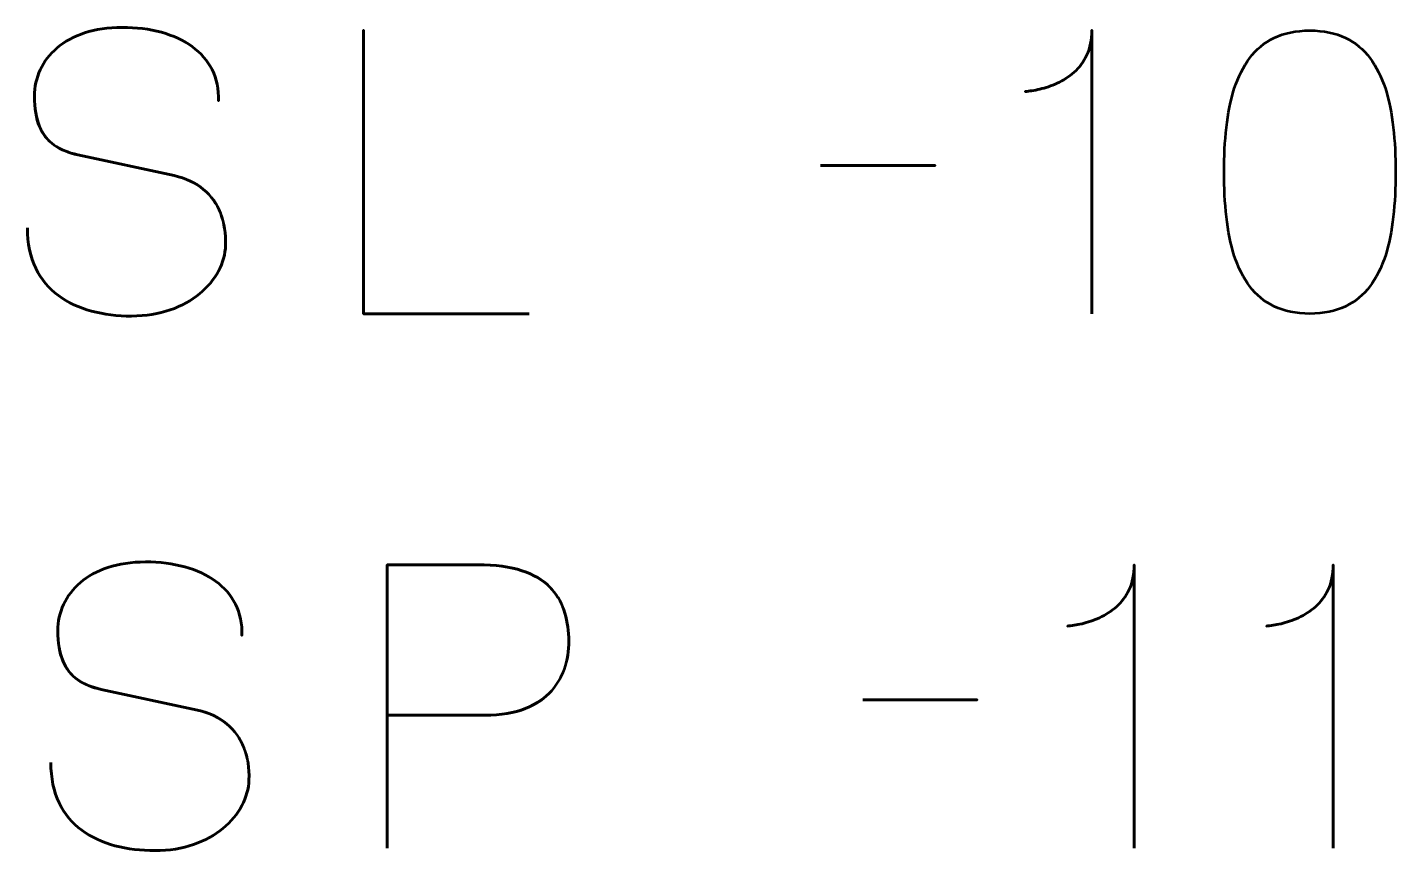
# Model space of a CAD drawing. Header units: centimetres. Extents: x -24.5 to 0, y -29.7 to 0.
# Drawn here: x -24.213 to -22.74, y -7.594 to -6.708 of the extents above; entities that cross this region are included whole.
import ezdxf

# ---------------------------------------------------------------- set-up
doc = ezdxf.new("R2010")
doc.units = ezdxf.units.CM
doc.header["$MEASUREMENT"] = 0
doc.layers.add('Layer 1', color=7, linetype='Continuous')

msp = doc.modelspace()

# ---------------------------------------------------------------- linework, layer by layer
at = {"layer": 'Layer 1', "color": 5, "lineweight": 53}
for points, knots in [([(-24.2131, -6.92391), (-24.21296, -6.94078), (-24.21, -6.95524), (-24.20407, -6.96731), (-24.20407, -6.96731), (-24.19821, -6.9793), (-24.19003, -6.98911), (-24.17973, -6.99673), (-24.17973, -6.99673), (-24.16936, -7.00428), (-24.15743, -7.00985), (-24.14396, -7.01345), (-24.14396, -7.01345), (-24.13055, -7.01698), (-24.11616, -7.01874), (-24.10092, -7.01874), (-24.10092, -7.01874), (-24.08554, -7.01867), (-24.07171, -7.01641), (-24.05936, -7.01211), (-24.05936, -7.01211), (-24.04708, -7.0078), (-24.03657, -7.00202), (-24.02775, -6.99475), (-24.02775, -6.99475), (-24.019, -6.98748), (-24.01223, -6.97937), (-24.00743, -6.97034), (-24.00743, -6.97034), (-24.00263, -6.96131), (-24.00009, -6.95207), (-23.99974, -6.94254), (-23.99974, -6.94254), (-23.99932, -6.93005), (-24.00115, -6.91862), (-24.00517, -6.90832), (-24.00517, -6.90832), (-24.0092, -6.89802), (-24.01541, -6.88941), (-24.0238, -6.88236), (-24.0238, -6.88236), (-24.03213, -6.8753), (-24.04264, -6.87036), (-24.0552, -6.86761), (-24.0552, -6.86761), (-24.0552, -6.86761), (-24.15891, -6.84517), (-24.15891, -6.84517), (-24.15891, -6.84517), (-24.16865, -6.84313), (-24.17705, -6.83967), (-24.18396, -6.83487), (-24.18396, -6.83487), (-24.19088, -6.83001), (-24.19624, -6.8233), (-24.19991, -6.81469), (-24.19991, -6.81469), (-24.20358, -6.80616), (-24.20548, -6.79529), (-24.20548, -6.7821), (-24.20548, -6.7821), (-24.20548, -6.77208), (-24.20343, -6.76263), (-24.19927, -6.75374), (-24.19927, -6.75374), (-24.19518, -6.74485), (-24.18911, -6.73701), (-24.18114, -6.7301), (-24.18114, -6.7301), (-24.17317, -6.72326), (-24.16329, -6.71789), (-24.15158, -6.71401), (-24.15158, -6.71401), (-24.13979, -6.71006), (-24.12632, -6.70809), (-24.11108, -6.70802), (-24.11108, -6.70802), (-24.09577, -6.70802), (-24.08173, -6.70978), (-24.06889, -6.71331), (-24.06889, -6.71331), (-24.05612, -6.71684), (-24.04504, -6.72192), (-24.03573, -6.72869), (-24.03573, -6.72869), (-24.02641, -6.73546), (-24.01922, -6.74379), (-24.01428, -6.75352), (-24.01428, -6.75352), (-24.00934, -6.76333), (-24.00701, -6.77455), (-24.00736, -6.78718), (-24.00736, -6.78718), (-24.00701, -6.77455), (-24.00934, -6.76333), (-24.01428, -6.75352), (-24.01428, -6.75352), (-24.01922, -6.74379), (-24.02641, -6.73546), (-24.03573, -6.72869), (-24.03573, -6.72869), (-24.04504, -6.72192), (-24.05612, -6.71684), (-24.06889, -6.71331), (-24.06889, -6.71331), (-24.08173, -6.70978), (-24.09577, -6.70802), (-24.11108, -6.70802), (-24.11108, -6.70802), (-24.12632, -6.70809), (-24.13979, -6.71006), (-24.15158, -6.71401), (-24.15158, -6.71401), (-24.16329, -6.71789), (-24.17317, -6.72326), (-24.18114, -6.7301), (-24.18114, -6.7301), (-24.18911, -6.73701), (-24.19518, -6.74485), (-24.19927, -6.75374), (-24.19927, -6.75374), (-24.20343, -6.76263), (-24.20548, -6.77208), (-24.20548, -6.7821), (-24.20548, -6.7821), (-24.20548, -6.79529), (-24.20365, -6.80616), (-24.20012, -6.81462), (-24.20012, -6.81462), (-24.19652, -6.82316), (-24.19123, -6.82979), (-24.18431, -6.83466), (-24.18431, -6.83466), (-24.1774, -6.83946), (-24.16893, -6.84299), (-24.15891, -6.84517), (-24.15891, -6.84517), (-24.15891, -6.84517), (-24.0552, -6.86761), (-24.0552, -6.86761), (-24.0552, -6.86761), (-24.04236, -6.87036), (-24.03177, -6.8753), (-24.02345, -6.88236), (-24.02345, -6.88236), (-24.01505, -6.88941), (-24.00891, -6.89802), (-24.00496, -6.90832), (-24.00496, -6.90832), (-24.00108, -6.91862), (-23.99932, -6.93005), (-23.99974, -6.94254), (-23.99974, -6.94254), (-24.00009, -6.95207), (-24.00263, -6.96131), (-24.00743, -6.97034), (-24.00743, -6.97034), (-24.01223, -6.97937), (-24.019, -6.98748), (-24.02775, -6.99475), (-24.02775, -6.99475), (-24.03657, -7.00202), (-24.04708, -7.0078), (-24.05936, -7.01211), (-24.05936, -7.01211), (-24.07171, -7.01641), (-24.08554, -7.01867), (-24.10092, -7.01874), (-24.10092, -7.01874), (-24.11616, -7.01874), (-24.13055, -7.01698), (-24.14396, -7.01345), (-24.14396, -7.01345), (-24.15743, -7.00985), (-24.16936, -7.00428), (-24.17973, -6.99673), (-24.17973, -6.99673), (-24.19003, -6.98911), (-24.19821, -6.9793), (-24.20407, -6.96731), (-24.20407, -6.96731), (-24.21, -6.95524), (-24.21296, -6.94078), (-24.2131, -6.92391)], [0, 0, 0, 0, 0.0217391, 0.0217391, 0.0217391, 0.0217391, 0.0434783, 0.0434783, 0.0434783, 0.0434783, 0.0652174, 0.0652174, 0.0652174, 0.0652174, 0.0869565, 0.0869565, 0.0869565, 0.0869565, 0.1086957, 0.1086957, 0.1086957, 0.1086957, 0.1304348, 0.1304348, 0.1304348, 0.1304348, 0.1521739, 0.1521739, 0.1521739, 0.1521739, 0.173913, 0.173913, 0.173913, 0.173913, 0.1956522, 0.1956522, 0.1956522, 0.1956522, 0.2173913, 0.2173913, 0.2173913, 0.2173913, 0.2391304, 0.2391304, 0.2391304, 0.2391304, 0.2608696, 0.2608696, 0.2608696, 0.2608696, 0.2826087, 0.2826087, 0.2826087, 0.2826087, 0.3043478, 0.3043478, 0.3043478, 0.3043478, 0.326087, 0.326087, 0.326087, 0.326087, 0.3478261, 0.3478261, 0.3478261, 0.3478261, 0.3695652, 0.3695652, 0.3695652, 0.3695652, 0.3913043, 0.3913043, 0.3913043, 0.3913043, 0.4130435, 0.4130435, 0.4130435, 0.4130435, 0.4347826, 0.4347826, 0.4347826, 0.4347826, 0.4565217, 0.4565217, 0.4565217, 0.4565217, 0.4782609, 0.4782609, 0.4782609, 0.4782609, 0.5, 0.5, 0.5, 0.5, 0.5217391, 0.5217391, 0.5217391, 0.5217391, 0.5434783, 0.5434783, 0.5434783, 0.5434783, 0.5652174, 0.5652174, 0.5652174, 0.5652174, 0.5869565, 0.5869565, 0.5869565, 0.5869565, 0.6086957, 0.6086957, 0.6086957, 0.6086957, 0.6304348, 0.6304348, 0.6304348, 0.6304348, 0.6521739, 0.6521739, 0.6521739, 0.6521739, 0.673913, 0.673913, 0.673913, 0.673913, 0.6956522, 0.6956522, 0.6956522, 0.6956522, 0.7173913, 0.7173913, 0.7173913, 0.7173913, 0.7391304, 0.7391304, 0.7391304, 0.7391304, 0.7608696, 0.7608696, 0.7608696, 0.7608696, 0.7826087, 0.7826087, 0.7826087, 0.7826087, 0.8043478, 0.8043478, 0.8043478, 0.8043478, 0.826087, 0.826087, 0.826087, 0.826087, 0.8478261, 0.8478261, 0.8478261, 0.8478261, 0.8695652, 0.8695652, 0.8695652, 0.8695652, 0.8913043, 0.8913043, 0.8913043, 0.8913043, 0.9130435, 0.9130435, 0.9130435, 0.9130435, 0.9347826, 0.9347826, 0.9347826, 0.9347826, 0.9565217, 0.9565217, 0.9565217, 0.9565217, 0.9782609, 0.9782609, 0.9782609, 0.9782609, 1, 1, 1, 1]), ([(-23.67293, -7.0162), (-23.67293, -7.0162), (-23.85115, -7.0162), (-23.85115, -7.0162), (-23.85115, -7.0162), (-23.85115, -7.0162), (-23.85115, -6.71098), (-23.85115, -6.71098), (-23.85115, -6.71098), (-23.85115, -6.71098), (-23.85115, -7.0162), (-23.85115, -7.0162), (-23.85115, -7.0162), (-23.85115, -7.0162), (-23.67293, -7.0162), (-23.67293, -7.0162)], [0, 0, 0, 0, 0.25, 0.25, 0.25, 0.25, 0.5, 0.5, 0.5, 0.5, 0.75, 0.75, 0.75, 0.75, 1, 1, 1, 1]), ([(-23.06714, -7.0162), (-23.06714, -7.0162), (-23.06714, -6.71098), (-23.06714, -6.71098), (-23.06714, -6.71098), (-23.06721, -6.72135), (-23.06905, -6.73024), (-23.07258, -6.73765), (-23.07258, -6.73765), (-23.07603, -6.74513), (-23.08062, -6.75127), (-23.08626, -6.7562), (-23.08626, -6.7562), (-23.09191, -6.76114), (-23.09798, -6.76509), (-23.10447, -6.76806), (-23.10447, -6.76806), (-23.11096, -6.77095), (-23.11724, -6.77314), (-23.12331, -6.77448), (-23.12331, -6.77448), (-23.12944, -6.77589), (-23.13467, -6.77674), (-23.13911, -6.77702), (-23.13911, -6.77702), (-23.13467, -6.77674), (-23.12944, -6.77589), (-23.12331, -6.77448), (-23.12331, -6.77448), (-23.11724, -6.77314), (-23.11096, -6.77095), (-23.10447, -6.76806), (-23.10447, -6.76806), (-23.09798, -6.76509), (-23.09191, -6.76114), (-23.08626, -6.7562), (-23.08626, -6.7562), (-23.08062, -6.75127), (-23.07603, -6.74513), (-23.07258, -6.73765), (-23.07258, -6.73765), (-23.06905, -6.73024), (-23.06721, -6.72135), (-23.06714, -6.71098), (-23.06714, -6.71098), (-23.06714, -6.71098), (-23.06714, -7.0162), (-23.06714, -7.0162)], [0, 0, 0, 0, 0.0833333, 0.0833333, 0.0833333, 0.0833333, 0.1666667, 0.1666667, 0.1666667, 0.1666667, 0.25, 0.25, 0.25, 0.25, 0.3333333, 0.3333333, 0.3333333, 0.3333333, 0.4166667, 0.4166667, 0.4166667, 0.4166667, 0.5, 0.5, 0.5, 0.5, 0.5833333, 0.5833333, 0.5833333, 0.5833333, 0.6666667, 0.6666667, 0.6666667, 0.6666667, 0.75, 0.75, 0.75, 0.75, 0.8333333, 0.8333333, 0.8333333, 0.8333333, 0.9166667, 0.9166667, 0.9166667, 0.9166667, 1, 1, 1, 1]), ([(-22.83262, -7.0162), (-22.81781, -7.01613), (-22.80504, -7.01352), (-22.79438, -7.00844), (-22.79438, -7.00844), (-22.7838, -7.00336), (-22.77498, -6.99609), (-22.76793, -6.98685), (-22.76793, -6.98685), (-22.76094, -6.97754), (-22.75544, -6.96653), (-22.75135, -6.95383), (-22.75135, -6.95383), (-22.74732, -6.94113), (-22.74443, -6.92723), (-22.74281, -6.91199), (-22.74281, -6.91199), (-22.74111, -6.89675), (-22.74027, -6.88073), (-22.74034, -6.8638), (-22.74034, -6.8638), (-22.74027, -6.84694), (-22.74111, -6.83092), (-22.74281, -6.81575), (-22.74281, -6.81575), (-22.74443, -6.80058), (-22.74732, -6.78661), (-22.75135, -6.77391), (-22.75135, -6.77391), (-22.75544, -6.76128), (-22.76094, -6.75028), (-22.76793, -6.74089), (-22.76793, -6.74089), (-22.77498, -6.73158), (-22.7838, -6.72431), (-22.79438, -6.71923), (-22.79438, -6.71923), (-22.80504, -6.71408), (-22.81781, -6.71147), (-22.83262, -6.7114), (-22.83262, -6.7114), (-22.84744, -6.71147), (-22.86021, -6.71408), (-22.87087, -6.71923), (-22.87087, -6.71923), (-22.88145, -6.72431), (-22.89027, -6.73158), (-22.89732, -6.74089), (-22.89732, -6.74089), (-22.90431, -6.75028), (-22.90981, -6.76128), (-22.9139, -6.77391), (-22.9139, -6.77391), (-22.91793, -6.78661), (-22.92082, -6.80058), (-22.92244, -6.81575), (-22.92244, -6.81575), (-22.92413, -6.83092), (-22.92498, -6.84694), (-22.92491, -6.8638), (-22.92491, -6.8638), (-22.92498, -6.88073), (-22.92413, -6.89675), (-22.92244, -6.91199), (-22.92244, -6.91199), (-22.92082, -6.92723), (-22.91793, -6.94113), (-22.9139, -6.95383), (-22.9139, -6.95383), (-22.90981, -6.96653), (-22.90431, -6.97754), (-22.89732, -6.98685), (-22.89732, -6.98685), (-22.89027, -6.99609), (-22.88145, -7.00336), (-22.87087, -7.00844), (-22.87087, -7.00844), (-22.86021, -7.01352), (-22.84744, -7.01613), (-22.83262, -7.0162)], [0, 0, 0, 0, 0.05, 0.05, 0.05, 0.05, 0.1, 0.1, 0.1, 0.1, 0.15, 0.15, 0.15, 0.15, 0.2, 0.2, 0.2, 0.2, 0.25, 0.25, 0.25, 0.25, 0.3, 0.3, 0.3, 0.3, 0.35, 0.35, 0.35, 0.35, 0.4, 0.4, 0.4, 0.4, 0.45, 0.45, 0.45, 0.45, 0.5, 0.5, 0.5, 0.5, 0.55, 0.55, 0.55, 0.55, 0.6, 0.6, 0.6, 0.6, 0.65, 0.65, 0.65, 0.65, 0.7, 0.7, 0.7, 0.7, 0.75, 0.75, 0.75, 0.75, 0.8, 0.8, 0.8, 0.8, 0.85, 0.85, 0.85, 0.85, 0.9, 0.9, 0.9, 0.9, 0.95, 0.95, 0.95, 0.95, 1, 1, 1, 1]), ([(-22.83262, -7.0162), (-22.81781, -7.01613), (-22.80504, -7.01352), (-22.79438, -7.00844), (-22.79438, -7.00844), (-22.7838, -7.00336), (-22.77498, -6.99609), (-22.76793, -6.98685), (-22.76793, -6.98685), (-22.76094, -6.97754), (-22.75544, -6.96653), (-22.75135, -6.95383), (-22.75135, -6.95383), (-22.74732, -6.94113), (-22.74443, -6.92723), (-22.74281, -6.91199), (-22.74281, -6.91199), (-22.74111, -6.89675), (-22.74027, -6.88073), (-22.74034, -6.8638), (-22.74034, -6.8638), (-22.74027, -6.84694), (-22.74111, -6.83092), (-22.74281, -6.81575), (-22.74281, -6.81575), (-22.74443, -6.80058), (-22.74732, -6.78661), (-22.75135, -6.77391), (-22.75135, -6.77391), (-22.75544, -6.76128), (-22.76094, -6.75028), (-22.76793, -6.74089), (-22.76793, -6.74089), (-22.77498, -6.73158), (-22.7838, -6.72431), (-22.79438, -6.71923), (-22.79438, -6.71923), (-22.80504, -6.71408), (-22.81781, -6.71147), (-22.83262, -6.7114), (-22.83262, -6.7114), (-22.84744, -6.71147), (-22.86021, -6.71408), (-22.87087, -6.71923), (-22.87087, -6.71923), (-22.88145, -6.72431), (-22.89027, -6.73158), (-22.89732, -6.74089), (-22.89732, -6.74089), (-22.90431, -6.75028), (-22.90981, -6.76128), (-22.9139, -6.77391), (-22.9139, -6.77391), (-22.91793, -6.78661), (-22.92082, -6.80058), (-22.92244, -6.81575), (-22.92244, -6.81575), (-22.92413, -6.83092), (-22.92498, -6.84694), (-22.92491, -6.8638), (-22.92491, -6.8638), (-22.92498, -6.88073), (-22.92413, -6.89675), (-22.92244, -6.91199), (-22.92244, -6.91199), (-22.92082, -6.92723), (-22.91793, -6.94113), (-22.9139, -6.95383), (-22.9139, -6.95383), (-22.90981, -6.96653), (-22.90431, -6.97754), (-22.89732, -6.98685), (-22.89732, -6.98685), (-22.89027, -6.99609), (-22.88145, -7.00336), (-22.87087, -7.00844), (-22.87087, -7.00844), (-22.86021, -7.01352), (-22.84744, -7.01613), (-22.83262, -7.0162)], [0, 0, 0, 0, 0.05, 0.05, 0.05, 0.05, 0.1, 0.1, 0.1, 0.1, 0.15, 0.15, 0.15, 0.15, 0.2, 0.2, 0.2, 0.2, 0.25, 0.25, 0.25, 0.25, 0.3, 0.3, 0.3, 0.3, 0.35, 0.35, 0.35, 0.35, 0.4, 0.4, 0.4, 0.4, 0.45, 0.45, 0.45, 0.45, 0.5, 0.5, 0.5, 0.5, 0.55, 0.55, 0.55, 0.55, 0.6, 0.6, 0.6, 0.6, 0.65, 0.65, 0.65, 0.65, 0.7, 0.7, 0.7, 0.7, 0.75, 0.75, 0.75, 0.75, 0.8, 0.8, 0.8, 0.8, 0.85, 0.85, 0.85, 0.85, 0.9, 0.9, 0.9, 0.9, 0.95, 0.95, 0.95, 0.95, 1, 1, 1, 1]), ([(-23.35924, -6.8566), (-23.35924, -6.8566), (-23.23605, -6.8566), (-23.23605, -6.8566), (-23.23605, -6.8566), (-23.23605, -6.8566), (-23.35924, -6.8566), (-23.35924, -6.8566)], [0, 0, 0, 0, 0.5, 0.5, 0.5, 0.5, 1, 1, 1, 1]), ([(-24.18791, -7.49922), (-24.18777, -7.51609), (-24.18481, -7.53055), (-24.17888, -7.54262), (-24.17888, -7.54262), (-24.17302, -7.55461), (-24.16484, -7.56442), (-24.15454, -7.57204), (-24.15454, -7.57204), (-24.14417, -7.57959), (-24.13224, -7.58516), (-24.11877, -7.58876), (-24.11877, -7.58876), (-24.10536, -7.59229), (-24.09097, -7.59405), (-24.07573, -7.59405), (-24.07573, -7.59405), (-24.06035, -7.59398), (-24.04652, -7.59172), (-24.03417, -7.58742), (-24.03417, -7.58742), (-24.02189, -7.58311), (-24.01138, -7.57733), (-24.00256, -7.57006), (-24.00256, -7.57006), (-23.99381, -7.56279), (-23.98704, -7.55468), (-23.98224, -7.54565), (-23.98224, -7.54565), (-23.97744, -7.53662), (-23.9749, -7.52738), (-23.97455, -7.51785), (-23.97455, -7.51785), (-23.97413, -7.50536), (-23.97596, -7.49393), (-23.97998, -7.48363), (-23.97998, -7.48363), (-23.98401, -7.47333), (-23.99022, -7.46472), (-23.99861, -7.45767), (-23.99861, -7.45767), (-24.00694, -7.45061), (-24.01745, -7.44567), (-24.03001, -7.44292), (-24.03001, -7.44292), (-24.03001, -7.44292), (-24.13372, -7.42048), (-24.13372, -7.42048), (-24.13372, -7.42048), (-24.14346, -7.41844), (-24.15186, -7.41498), (-24.15877, -7.41018), (-24.15877, -7.41018), (-24.16569, -7.40532), (-24.17105, -7.39861), (-24.17472, -7.39), (-24.17472, -7.39), (-24.17839, -7.38147), (-24.18029, -7.3706), (-24.18029, -7.35741), (-24.18029, -7.35741), (-24.18029, -7.34739), (-24.17824, -7.33794), (-24.17408, -7.32905), (-24.17408, -7.32905), (-24.16999, -7.32016), (-24.16392, -7.31232), (-24.15595, -7.30541), (-24.15595, -7.30541), (-24.14798, -7.29857), (-24.1381, -7.2932), (-24.12639, -7.28932), (-24.12639, -7.28932), (-24.1146, -7.28537), (-24.10113, -7.2834), (-24.08589, -7.28333), (-24.08589, -7.28333), (-24.07058, -7.28333), (-24.05654, -7.28509), (-24.0437, -7.28862), (-24.0437, -7.28862), (-24.03093, -7.29215), (-24.01985, -7.29723), (-24.01054, -7.304), (-24.01054, -7.304), (-24.00122, -7.31077), (-23.99403, -7.3191), (-23.98909, -7.32883), (-23.98909, -7.32883), (-23.98415, -7.33864), (-23.98182, -7.34986), (-23.98217, -7.36249), (-23.98217, -7.36249), (-23.98182, -7.34986), (-23.98415, -7.33864), (-23.98909, -7.32883), (-23.98909, -7.32883), (-23.99403, -7.3191), (-24.00122, -7.31077), (-24.01054, -7.304), (-24.01054, -7.304), (-24.01985, -7.29723), (-24.03093, -7.29215), (-24.0437, -7.28862), (-24.0437, -7.28862), (-24.05654, -7.28509), (-24.07058, -7.28333), (-24.08589, -7.28333), (-24.08589, -7.28333), (-24.10113, -7.2834), (-24.1146, -7.28537), (-24.12639, -7.28932), (-24.12639, -7.28932), (-24.1381, -7.2932), (-24.14798, -7.29857), (-24.15595, -7.30541), (-24.15595, -7.30541), (-24.16392, -7.31232), (-24.16999, -7.32016), (-24.17408, -7.32905), (-24.17408, -7.32905), (-24.17824, -7.33794), (-24.18029, -7.34739), (-24.18029, -7.35741), (-24.18029, -7.35741), (-24.18029, -7.3706), (-24.17846, -7.38147), (-24.17493, -7.38993), (-24.17493, -7.38993), (-24.17133, -7.39847), (-24.16604, -7.4051), (-24.15912, -7.40997), (-24.15912, -7.40997), (-24.15221, -7.41477), (-24.14374, -7.4183), (-24.13372, -7.42048), (-24.13372, -7.42048), (-24.13372, -7.42048), (-24.03001, -7.44292), (-24.03001, -7.44292), (-24.03001, -7.44292), (-24.01717, -7.44567), (-24.00658, -7.45061), (-23.99826, -7.45767), (-23.99826, -7.45767), (-23.98986, -7.46472), (-23.98372, -7.47333), (-23.97977, -7.48363), (-23.97977, -7.48363), (-23.97589, -7.49393), (-23.97413, -7.50536), (-23.97455, -7.51785), (-23.97455, -7.51785), (-23.9749, -7.52738), (-23.97744, -7.53662), (-23.98224, -7.54565), (-23.98224, -7.54565), (-23.98704, -7.55468), (-23.99381, -7.56279), (-24.00256, -7.57006), (-24.00256, -7.57006), (-24.01138, -7.57733), (-24.02189, -7.58311), (-24.03417, -7.58742), (-24.03417, -7.58742), (-24.04652, -7.59172), (-24.06035, -7.59398), (-24.07573, -7.59405), (-24.07573, -7.59405), (-24.09097, -7.59405), (-24.10536, -7.59229), (-24.11877, -7.58876), (-24.11877, -7.58876), (-24.13224, -7.58516), (-24.14417, -7.57959), (-24.15454, -7.57204), (-24.15454, -7.57204), (-24.16484, -7.56442), (-24.17302, -7.55461), (-24.17888, -7.54262), (-24.17888, -7.54262), (-24.18481, -7.53055), (-24.18777, -7.51609), (-24.18791, -7.49922)], [0, 0, 0, 0, 0.0217391, 0.0217391, 0.0217391, 0.0217391, 0.0434783, 0.0434783, 0.0434783, 0.0434783, 0.0652174, 0.0652174, 0.0652174, 0.0652174, 0.0869565, 0.0869565, 0.0869565, 0.0869565, 0.1086957, 0.1086957, 0.1086957, 0.1086957, 0.1304348, 0.1304348, 0.1304348, 0.1304348, 0.1521739, 0.1521739, 0.1521739, 0.1521739, 0.173913, 0.173913, 0.173913, 0.173913, 0.1956522, 0.1956522, 0.1956522, 0.1956522, 0.2173913, 0.2173913, 0.2173913, 0.2173913, 0.2391304, 0.2391304, 0.2391304, 0.2391304, 0.2608696, 0.2608696, 0.2608696, 0.2608696, 0.2826087, 0.2826087, 0.2826087, 0.2826087, 0.3043478, 0.3043478, 0.3043478, 0.3043478, 0.326087, 0.326087, 0.326087, 0.326087, 0.3478261, 0.3478261, 0.3478261, 0.3478261, 0.3695652, 0.3695652, 0.3695652, 0.3695652, 0.3913043, 0.3913043, 0.3913043, 0.3913043, 0.4130435, 0.4130435, 0.4130435, 0.4130435, 0.4347826, 0.4347826, 0.4347826, 0.4347826, 0.4565217, 0.4565217, 0.4565217, 0.4565217, 0.4782609, 0.4782609, 0.4782609, 0.4782609, 0.5, 0.5, 0.5, 0.5, 0.5217391, 0.5217391, 0.5217391, 0.5217391, 0.5434783, 0.5434783, 0.5434783, 0.5434783, 0.5652174, 0.5652174, 0.5652174, 0.5652174, 0.5869565, 0.5869565, 0.5869565, 0.5869565, 0.6086957, 0.6086957, 0.6086957, 0.6086957, 0.6304348, 0.6304348, 0.6304348, 0.6304348, 0.6521739, 0.6521739, 0.6521739, 0.6521739, 0.673913, 0.673913, 0.673913, 0.673913, 0.6956522, 0.6956522, 0.6956522, 0.6956522, 0.7173913, 0.7173913, 0.7173913, 0.7173913, 0.7391304, 0.7391304, 0.7391304, 0.7391304, 0.7608696, 0.7608696, 0.7608696, 0.7608696, 0.7826087, 0.7826087, 0.7826087, 0.7826087, 0.8043478, 0.8043478, 0.8043478, 0.8043478, 0.826087, 0.826087, 0.826087, 0.826087, 0.8478261, 0.8478261, 0.8478261, 0.8478261, 0.8695652, 0.8695652, 0.8695652, 0.8695652, 0.8913043, 0.8913043, 0.8913043, 0.8913043, 0.9130435, 0.9130435, 0.9130435, 0.9130435, 0.9347826, 0.9347826, 0.9347826, 0.9347826, 0.9565217, 0.9565217, 0.9565217, 0.9565217, 0.9782609, 0.9782609, 0.9782609, 0.9782609, 1, 1, 1, 1]), ([(-23.82596, -7.59151), (-23.82596, -7.59151), (-23.82596, -7.28629), (-23.82596, -7.28629), (-23.82596, -7.28629), (-23.82596, -7.28629), (-23.72859, -7.28629), (-23.72859, -7.28629), (-23.72859, -7.28629), (-23.70912, -7.28636), (-23.69311, -7.28855), (-23.68048, -7.29278), (-23.68048, -7.29278), (-23.66792, -7.29694), (-23.65804, -7.30273), (-23.65091, -7.31007), (-23.65091, -7.31007), (-23.64379, -7.31733), (-23.63871, -7.32566), (-23.6356, -7.33504), (-23.6356, -7.33504), (-23.63257, -7.34443), (-23.63081, -7.35423), (-23.63038, -7.36461), (-23.63038, -7.36461), (-23.62989, -7.37498), (-23.63109, -7.38514), (-23.63391, -7.39501), (-23.63391, -7.39501), (-23.6368, -7.40489), (-23.64167, -7.41385), (-23.64866, -7.4219), (-23.64866, -7.4219), (-23.65557, -7.42994), (-23.66495, -7.43636), (-23.67674, -7.44109), (-23.67674, -7.44109), (-23.68852, -7.44588), (-23.70312, -7.44828), (-23.72055, -7.44842), (-23.72055, -7.44842), (-23.72055, -7.44842), (-23.82596, -7.44842), (-23.82596, -7.44842), (-23.82596, -7.44842), (-23.82596, -7.44842), (-23.72055, -7.44842), (-23.72055, -7.44842), (-23.72055, -7.44842), (-23.70348, -7.44828), (-23.68901, -7.44588), (-23.6773, -7.44109), (-23.6773, -7.44109), (-23.66552, -7.43636), (-23.65613, -7.42994), (-23.64908, -7.4219), (-23.64908, -7.4219), (-23.64209, -7.41385), (-23.63708, -7.40489), (-23.63412, -7.39501), (-23.63412, -7.39501), (-23.63116, -7.38514), (-23.62989, -7.37498), (-23.63038, -7.36461), (-23.63038, -7.36461), (-23.63081, -7.35423), (-23.63257, -7.34443), (-23.63574, -7.33504), (-23.63574, -7.33504), (-23.63885, -7.32566), (-23.64407, -7.31733), (-23.6512, -7.31007), (-23.6512, -7.31007), (-23.65839, -7.30273), (-23.66827, -7.29694), (-23.68083, -7.29278), (-23.68083, -7.29278), (-23.69346, -7.28855), (-23.70933, -7.28636), (-23.72859, -7.28629), (-23.72859, -7.28629), (-23.72859, -7.28629), (-23.82596, -7.28629), (-23.82596, -7.28629), (-23.82596, -7.28629), (-23.82596, -7.28629), (-23.82596, -7.59151), (-23.82596, -7.59151)], [0, 0, 0, 0, 0.0454545, 0.0454545, 0.0454545, 0.0454545, 0.0909091, 0.0909091, 0.0909091, 0.0909091, 0.1363636, 0.1363636, 0.1363636, 0.1363636, 0.1818182, 0.1818182, 0.1818182, 0.1818182, 0.2272727, 0.2272727, 0.2272727, 0.2272727, 0.2727273, 0.2727273, 0.2727273, 0.2727273, 0.3181818, 0.3181818, 0.3181818, 0.3181818, 0.3636364, 0.3636364, 0.3636364, 0.3636364, 0.4090909, 0.4090909, 0.4090909, 0.4090909, 0.4545455, 0.4545455, 0.4545455, 0.4545455, 0.5, 0.5, 0.5, 0.5, 0.5454545, 0.5454545, 0.5454545, 0.5454545, 0.5909091, 0.5909091, 0.5909091, 0.5909091, 0.6363636, 0.6363636, 0.6363636, 0.6363636, 0.6818182, 0.6818182, 0.6818182, 0.6818182, 0.7272727, 0.7272727, 0.7272727, 0.7272727, 0.7727273, 0.7727273, 0.7727273, 0.7727273, 0.8181818, 0.8181818, 0.8181818, 0.8181818, 0.8636364, 0.8636364, 0.8636364, 0.8636364, 0.9090909, 0.9090909, 0.9090909, 0.9090909, 0.9545455, 0.9545455, 0.9545455, 0.9545455, 1, 1, 1, 1]), ([(-23.02163, -7.59151), (-23.02163, -7.59151), (-23.02163, -7.28629), (-23.02163, -7.28629), (-23.02163, -7.28629), (-23.0217, -7.29666), (-23.02354, -7.30555), (-23.02707, -7.31296), (-23.02707, -7.31296), (-23.03052, -7.32044), (-23.03511, -7.32658), (-23.04075, -7.33151), (-23.04075, -7.33151), (-23.0464, -7.33645), (-23.05247, -7.3404), (-23.05896, -7.34337), (-23.05896, -7.34337), (-23.06545, -7.34626), (-23.07173, -7.34845), (-23.0778, -7.34979), (-23.0778, -7.34979), (-23.08393, -7.3512), (-23.08916, -7.35205), (-23.0936, -7.35233), (-23.0936, -7.35233), (-23.08916, -7.35205), (-23.08393, -7.3512), (-23.0778, -7.34979), (-23.0778, -7.34979), (-23.07173, -7.34845), (-23.06545, -7.34626), (-23.05896, -7.34337), (-23.05896, -7.34337), (-23.05247, -7.3404), (-23.0464, -7.33645), (-23.04075, -7.33151), (-23.04075, -7.33151), (-23.03511, -7.32658), (-23.03052, -7.32044), (-23.02707, -7.31296), (-23.02707, -7.31296), (-23.02354, -7.30555), (-23.0217, -7.29666), (-23.02163, -7.28629), (-23.02163, -7.28629), (-23.02163, -7.28629), (-23.02163, -7.59151), (-23.02163, -7.59151)], [0, 0, 0, 0, 0.0833333, 0.0833333, 0.0833333, 0.0833333, 0.1666667, 0.1666667, 0.1666667, 0.1666667, 0.25, 0.25, 0.25, 0.25, 0.3333333, 0.3333333, 0.3333333, 0.3333333, 0.4166667, 0.4166667, 0.4166667, 0.4166667, 0.5, 0.5, 0.5, 0.5, 0.5833333, 0.5833333, 0.5833333, 0.5833333, 0.6666667, 0.6666667, 0.6666667, 0.6666667, 0.75, 0.75, 0.75, 0.75, 0.8333333, 0.8333333, 0.8333333, 0.8333333, 0.9166667, 0.9166667, 0.9166667, 0.9166667, 1, 1, 1, 1]), ([(-22.80743, -7.59151), (-22.80743, -7.59151), (-22.80743, -7.28629), (-22.80743, -7.28629), (-22.80743, -7.28629), (-22.8075, -7.29666), (-22.80934, -7.30555), (-22.81287, -7.31296), (-22.81287, -7.31296), (-22.81632, -7.32044), (-22.82091, -7.32658), (-22.82655, -7.33151), (-22.82655, -7.33151), (-22.8322, -7.33645), (-22.83827, -7.3404), (-22.84476, -7.34337), (-22.84476, -7.34337), (-22.85125, -7.34626), (-22.85753, -7.34845), (-22.8636, -7.34979), (-22.8636, -7.34979), (-22.86973, -7.3512), (-22.87496, -7.35205), (-22.8794, -7.35233), (-22.8794, -7.35233), (-22.87496, -7.35205), (-22.86973, -7.3512), (-22.8636, -7.34979), (-22.8636, -7.34979), (-22.85753, -7.34845), (-22.85125, -7.34626), (-22.84476, -7.34337), (-22.84476, -7.34337), (-22.83827, -7.3404), (-22.8322, -7.33645), (-22.82655, -7.33151), (-22.82655, -7.33151), (-22.82091, -7.32658), (-22.81632, -7.32044), (-22.81287, -7.31296), (-22.81287, -7.31296), (-22.80934, -7.30555), (-22.8075, -7.29666), (-22.80743, -7.28629), (-22.80743, -7.28629), (-22.80743, -7.28629), (-22.80743, -7.59151), (-22.80743, -7.59151)], [0, 0, 0, 0, 0.0833333, 0.0833333, 0.0833333, 0.0833333, 0.1666667, 0.1666667, 0.1666667, 0.1666667, 0.25, 0.25, 0.25, 0.25, 0.3333333, 0.3333333, 0.3333333, 0.3333333, 0.4166667, 0.4166667, 0.4166667, 0.4166667, 0.5, 0.5, 0.5, 0.5, 0.5833333, 0.5833333, 0.5833333, 0.5833333, 0.6666667, 0.6666667, 0.6666667, 0.6666667, 0.75, 0.75, 0.75, 0.75, 0.8333333, 0.8333333, 0.8333333, 0.8333333, 0.9166667, 0.9166667, 0.9166667, 0.9166667, 1, 1, 1, 1]), ([(-23.31373, -7.43191), (-23.31373, -7.43191), (-23.19054, -7.43191), (-23.19054, -7.43191), (-23.19054, -7.43191), (-23.19054, -7.43191), (-23.31373, -7.43191), (-23.31373, -7.43191)], [0, 0, 0, 0, 0.5, 0.5, 0.5, 0.5, 1, 1, 1, 1])]:
    msp.add_open_spline(points, degree=3, knots=knots, dxfattribs=at)

doc.saveas('drawing.dxf')
